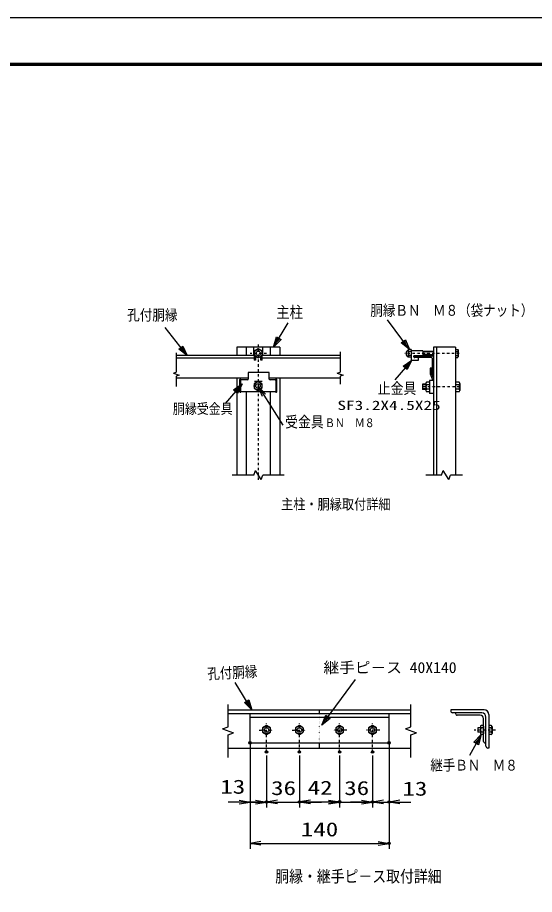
# Model space of a CAD drawing. Units: millimetres, scale not verified. Extents: x -4455 to 4455, y -3150 to 3150.
# Drawn here: x 429 to 2549, y -447 to 3150 of the extents above; entities that cross this region are included whole.
import ezdxf
from ezdxf.enums import TextEntityAlignment as Align

# ---------------------------------------------------------------- set-up
doc = ezdxf.new("R2010")
doc.units = ezdxf.units.MM
doc.header["$LTSCALE"] = 20
doc.header["$PDMODE"] = 32
doc.header["$PDSIZE"] = 10
doc.linetypes.add('USER2', pattern=[1.01, 0.5, -0.25, 0.01, -0.25])
doc.linetypes.add('USER3', pattern=[0.26, 0.01, -0.25])
for name, color, linetype, lineweight in [('0-0_1', 7, 'Continuous', 25), ('0-1_2', 7, 'Continuous', 25), ('0-2_0', 7, 'Continuous', 25), ('0-5_EXTCNT-LMEC0', 4, 'Continuous', 25), ('0-6_WAKU', 7, 'Continuous', 25)]:
    doc.layers.add(name, color=color, linetype=linetype, lineweight=lineweight)
doc.layers.add('0-4_DEFPOINTS', color=7, linetype='Continuous')
doc.styles.add('ＭＳ ゴシック', font='')
doc.styles.get('ＭＳ ゴシック').set_extended_font_data('MS Gothic')

# ---------------------------------------------------------------- blocks, each defined once
blk = doc.blocks.new('C10')
at = {"layer": '0-0_1', "color": 4}
blk.add_line((116624.1, 104388.2), (114811.1, 106684), dxfattribs=at)
blk.add_lwpolyline([(116268.3, 105177.6), (116624.1, 104388.2), (115938.7, 104917.3)], close=True, dxfattribs=at)
blk.add_lwpolyline([(116185.9, 105112.5), (116363.8, 104717.8), (116021.1, 104982.3)], dxfattribs=at)
blk = doc.blocks.new('C11')
at = {"layer": '0-0_1', "color": 4}
blk.add_line((123707.5, 105095.7), (124907.8, 107079.9), dxfattribs=at)
blk.add_lwpolyline([(124322, 105705.7), (123707.5, 105095.7), (123962.6, 105923.1)], close=True, dxfattribs=at)
blk.add_lwpolyline([(124232.1, 105760.1), (123924.9, 105455.1), (124052.5, 105868.8)], dxfattribs=at)
blk = doc.blocks.new('C12')
at = {"layer": '0-0_1', "color": 4}
blk.add_line((135061, 104010.5), (133661.3, 102411.8), dxfattribs=at)
blk.add_lwpolyline([(134349.7, 103516.8), (135061, 104010.5), (134665.7, 103240.2)], close=True, dxfattribs=at)
blk.add_lwpolyline([(134428.7, 103447.7), (134784.4, 103694.5), (134586.7, 103309.3)], dxfattribs=at)
blk = doc.blocks.new('C13')
at = {"layer": '0-0_1', "color": 4}
blk.add_line((134851.1, 104894.6), (133050.8, 107334.7), dxfattribs=at)
blk.add_lwpolyline([(134521.3, 105695.2), (134851.1, 104894.6), (134183.4, 105445.9)], close=True, dxfattribs=at)
blk.add_lwpolyline([(134436.8, 105632.9), (134601.7, 105232.6), (134267.9, 105508.2)], dxfattribs=at)
blk = doc.blocks.new('_Open')
at = {"layer": '0-2_0', "color": 2}
blk.add_line((-20, 3.333), (0, 0), dxfattribs=at)
blk.add_lwpolyline([(-20, -3.333), (0, 0), (-20, 0)], dxfattribs=at)
blk = doc.blocks.new('DARROWS')
at = {"layer": '0-2_0', "color": 2}
blk.add_line((0, 0), (-19.982, 0), dxfattribs=at)
blk.add_lwpolyline([(-20, -3.333), (0, 0), (-20, 3.333)], dxfattribs=at)

msp = doc.modelspace()

# ---------------------------------------------------------------- linework, layer by layer
at = {"layer": '0-0_1', "color": 4, "linetype": 'USER2'}
for p, q in [((1416.08, 1808.36), (1416.08, 1247.96)), ((1450.32, 1772.24), (1382.36, 1772.24)), ((2240.5, 1772.29), (2017.24, 1772.29)), ((2242.49, 1634.81), (2086.19, 1634.81)), ((1449.95, 137.46), (1449.95, 257.46)), ((1584.95, 137.46), (1584.95, 257.46)), ((1749.95, 137.46), (1749.95, 257.46)), ((1884.95, 137.46), (1884.95, 257.46)), ((1419.95, 227.46), (1479.95, 227.46)), ((1554.95, 227.46), (1614.95, 227.46)), ((1779.95, 227.46), (1719.95, 227.46)), ((1914.95, 227.46), (1854.95, 227.46)), ((2389.19, 227.46), (2302.37, 227.46))]:
    msp.add_line(p, q, dxfattribs=at)
at = {"layer": '0-0_1', "color": 4}
for p, q in [((1080.12, 1775.21), (1080.12, 1711.11)), ((1752.04, 1778.09), (1752.04, 1707.11)), ((1068.38, 1691.57), (1080.12, 1695.85)), ((1740.29, 1691.57), (1752.04, 1695.85)), ((1752.04, 1702.83), (1752.04, 1695.85)), ((1752.03, 1678.75), (1752.03, 1646.49)), ((2103.83, 1643.34), (2089.16, 1643.34)), ((2103.83, 1626.28), (2089.16, 1626.28)), ((1397.46, 1273.42), (1309.42, 1273.42)), ((1397.46, 1273.42), (1404.23, 1292.05)), ((1427.92, 1254.8), (1404.23, 1292.05)), ((1427.92, 1254.8), (1434.7, 1273.42)), ((1522.74, 1273.42), (1434.7, 1273.42)), ((2167.23, 1273.42), (2103.25, 1273.42)), ((2167.23, 1273.42), (2174.01, 1292.05)), ((2197.7, 1254.8), (2174.01, 1292.05)), ((2197.7, 1254.8), (2204.48, 1273.42)), ((2253.81, 1273.42), (2204.48, 1273.42)), ((1677.17, 247.7), (1815.71, 435.09)), ((1390.46, 309.96), (1321.19, 422.43)), ((1292.45, 240.09), (1292.45, 332.46)), ((2042.45, 240.09), (2042.45, 332.46)), ((1269.95, 231.9), (1292.45, 240.09)), ((1269.95, 231.9), (1314.95, 215.52)), ((2019.95, 231.9), (2042.45, 240.09)), ((2019.95, 231.9), (2064.95, 215.52)), ((1292.45, 207.33), (1314.95, 215.52)), ((1292.45, 114.96), (1292.45, 207.33)), ((2042.45, 207.33), (2064.95, 215.52)), ((2042.45, 114.96), (2042.45, 207.33)), ((2330.46, 208.84), (2283.13, 123.58)), ((1382.45, 144.96), (1382.45, -237.54)), ((1382.45, 144.96), (1382.45, -87.54)), ((1952.45, 144.96), (1952.45, -237.54)), ((1952.45, 144.96), (1952.45, -87.54))]:
    msp.add_line(p, q, dxfattribs=at)
at = {"layer": '0-0_1'}
for p, q in [((1399.95, 1763.05), (1080.12, 1763.05)), ((1504.12, 1798.42), (1328.04, 1798.42)), ((1328.04, 1798.42), (1328.04, 1763.05)), ((1366.6, 1798.42), (1366.6, 1763.05)), ((1397.45, 1763.05), (1397.46, 1798.42)), ((1399.95, 1781.55), (1399.95, 1744.16)), ((1399.95, 1762.93), (1416.08, 1753.62)), ((1416.08, 1753.62), (1432.21, 1762.93)), ((1432.21, 1744.16), (1432.21, 1781.55)), ((1752.04, 1763.05), (1432.21, 1763.05)), ((1434.7, 1763.05), (1434.7, 1798.42)), ((1465.55, 1798.42), (1465.55, 1763.05)), ((1504.12, 1798.42), (1504.12, 1763.05)), ((2090.91, 1782.34), (2042.69, 1782.34)), ((2090.91, 1782.34), (2090.91, 1762.25)), ((2225.12, 1798.42), (2135.12, 1798.42)), ((2135.12, 1798.42), (2135.12, 1273.42)), ((2147.12, 1798.42), (2147.12, 1273.42)), ((2225.12, 1798.42), (2225.12, 1273.42)), ((1399.95, 1753.26), (1080.12, 1753.26)), ((1404.95, 1744.16), (1399.95, 1744.16)), ((1404.95, 1760.04), (1404.95, 1744.16)), ((1427.21, 1744.16), (1427.21, 1760.04)), ((1432.21, 1744.16), (1427.21, 1744.16)), ((1752.04, 1753.26), (1432.21, 1753.26)), ((2054.75, 1758.23), (2054.74, 1762.25)), ((2090.91, 1762.25), (2054.74, 1762.25)), ((2131.1, 1761.24), (2054.74, 1761.24)), ((2126.07, 1755.21), (2057.76, 1755.21)), ((2072.83, 1744.16), (2072.83, 1755.21)), ((2129.09, 1752.2), (2129.09, 1683.88)), ((2121.05, 1712.01), (2121.05, 1688.69)), ((2127.08, 1712.01), (2121.05, 1712.01)), ((2127.08, 1712.01), (2127.08, 1689.91)), ((1375.18, 1670.47), (1080.12, 1670.47)), ((1328.04, 1670.47), (1328.04, 1273.42)), ((1415.13, 1657.48), (1399, 1648.17)), ((1431.26, 1648.17), (1415.13, 1657.48)), ((1752.03, 1670.47), (1461.6, 1670.47)), ((1504.12, 1670.47), (1504.12, 1273.42)), ((2118.49, 1654.81), (2106.23, 1654.81)), ((2118.49, 1661.48), (2118.49, 1608.14)), ((2135.12, 1661.48), (2118.49, 1661.48)), ((2121.05, 1688.69), (2132.51, 1661.48)), ((2127.08, 1689.91), (2135.12, 1670.81)), ((2135.12, 1680.87), (2132.1, 1680.87)), ((2240.08, 1654.81), (2225.15, 1654.81)), ((1399, 1629.55), (1415.13, 1620.24)), ((1415.13, 1620.24), (1431.26, 1629.55)), ((2103.83, 1645.48), (2089.16, 1645.48)), ((2089.16, 1645.48), (2089.16, 1624.14)), ((2103.83, 1624.14), (2089.16, 1624.14)), ((2103.83, 1649.14), (2103.83, 1620.48)), ((2118.49, 1643.48), (2106.23, 1643.48)), ((2118.49, 1626.14), (2106.23, 1626.14)), ((2240.07, 1643.48), (2225.15, 1643.48)), ((2240.09, 1626.14), (2225.15, 1626.14)), ((2242.49, 1649.15), (2242.49, 1620.46)), ((1366.6, 1615.74), (1366.6, 1273.42)), ((1465.55, 1615.74), (1465.55, 1273.42)), ((2118.49, 1614.81), (2106.23, 1614.81)), ((2135.12, 1608.14), (2118.49, 1608.14)), ((2240.13, 1614.81), (2225.15, 1614.81)), ((1292.45, 309.96), (2042.45, 309.96)), ((1292.45, 294.96), (2042.45, 294.96)), ((1382.45, 174.96), (1382.45, 294.96)), ((1667.45, 294.96), (1667.45, 309.96)), ((1952.45, 174.96), (1952.45, 294.96)), ((1382.45, 279.96), (1952.45, 279.96)), ((2327.46, 236.77), (2317.24, 236.77)), ((2327.46, 218.15), (2317.24, 218.15)), ((2340.36, 246.08), (2330.46, 246.08)), ((2340.36, 236.77), (2330.46, 236.77)), ((2340.36, 218.15), (2330.46, 218.15)), ((2372.14, 246.08), (2361.99, 246.08)), ((2371.98, 236.77), (2361.99, 236.77)), ((2372.09, 218.15), (2361.99, 218.15)), ((2375.05, 241.47), (2375.05, 213.54)), ((2340.36, 208.84), (2330.46, 208.84)), ((2372.03, 208.84), (2361.99, 208.84)), ((1292.45, 152.46), (2042.45, 152.46)), ((1382.45, 174.96), (1952.45, 174.96)), ((1382.45, 174.96), (1382.45, 144.96)), ((1667.45, 152.46), (1667.45, 174.96)), ((1952.45, 174.96), (1952.45, 144.96))]:
    msp.add_line(p, q, dxfattribs=at)
at = {"layer": '0-0_1', "color": 4, "linetype": 'USER3'}
msp.add_line((1667.45, 174.96), (1667.45, 294.96), dxfattribs=at)
at = {"layer": '0-0_1'}
for points in [[(1432.21, 1781.55), (1416.08, 1790.86), (1399.95, 1781.55)], [(2042.69, 1756.22), (2042.69, 1744.16), (2072.83, 1744.16)]]:
    msp.add_lwpolyline(points, dxfattribs=at)
at = {"layer": '0-0_1', "color": 4}
for points in [[(1068.38, 1691.57), (1091.87, 1683.02), (1080.12, 1678.75)], [(1740.29, 1691.57), (1763.78, 1683.02), (1752.04, 1678.75)], [(1372.91, 348.48), (1379.45, 327.84), (1363.97, 342.97)], [(1706.36, 278.35), (1689.66, 264.59), (1697.92, 284.59)], [(2305.49, 174.67), (2320.27, 190.48), (2314.67, 169.57)]]:
    msp.add_lwpolyline(points, dxfattribs=at)
for points in [[(1377.38, 351.23), (1390.46, 309.96), (1359.5, 340.22)], [(1710.58, 275.23), (1677.17, 247.7), (1693.7, 287.71)], [(2300.9, 177.22), (2330.46, 208.84), (2319.26, 167.02)]]:
    msp.add_lwpolyline(points, close=True, dxfattribs=at)
at = {"layer": '0-0_1'}
for points in [[(1466.08, 236.77), (1449.95, 246.08), (1433.82, 236.77), (1433.82, 218.15), (1449.95, 208.84), (1466.08, 218.15)], [(1601.08, 236.77), (1584.95, 246.08), (1568.82, 236.77), (1568.82, 218.15), (1584.95, 208.84), (1601.08, 218.15)], [(1766.08, 236.77), (1749.95, 246.08), (1733.82, 236.77), (1733.82, 218.15), (1749.95, 208.84), (1766.08, 218.15)], [(1901.08, 236.77), (1884.95, 246.08), (1868.82, 236.77), (1868.82, 218.15), (1884.95, 208.84), (1901.08, 218.15)]]:
    msp.add_lwpolyline(points, close=True, dxfattribs=at)
for centre, radius in [((1416.08, 1772.24), 16.13), ((1416.08, 1772.24), 9.31), ((1415.13, 1638.86), 16.13), ((1415.13, 1638.86), 9.31), ((1449.95, 227.46), 16.13), ((1449.95, 227.46), 9.31), ((1584.95, 227.46), 16.13), ((1584.95, 227.46), 9.31), ((1749.95, 227.46), 16.13), ((1749.95, 227.46), 9.31), ((1884.95, 227.46), 16.13), ((1884.95, 227.46), 9.31)]:
    msp.add_circle(centre, radius, dxfattribs=at)
for centre, radius, start, end in [((2037.52, 1772.03), 15.29, 113.49934, 245.97135), ((2057.76, 1758.23), 3.01, 180.01749, 270), ((2126.07, 1752.2), 3.01, 0, 90), ((2131.1, 1757.22), 4.02, 0, 90), ((2111.54, 1649.16), 7.75, 133.23149, 226.94679), ((2132.1, 1683.85), 3.01, 179.99992, 270), ((2234.78, 1649.16), 7.75, 313.05395, 46.76926), ((2120.78, 1634.76), 16.94, 149.07794, 210.64148), ((2112.03, 1620.44), 8.14, 135.46316, 224.1324), ((2225.54, 1634.76), 16.94, 329.3584, 30.92194), ((2234.29, 1620.44), 8.14, 315.86685, 44.53607), ((2326.43, 274.41), 13.93, 0, 90), ((2332.68, 280.66), 17.58, 0, 90), ((2342.45, 290.43), 19.54, 0, 90), ((2343.46, 227.37), 15.99, 144.11156, 215.34194), ((2332.73, 213.57), 5.21, 116.37906, 244.40222), ((2333.2, 241.51), 5.52, 120.9258, 239.92639), ((2359.05, 227.37), 15.99, 324.65771, 35.88809), ((2369.78, 213.57), 5.21, 295.59689, 63.62006), ((2369.31, 241.51), 5.52, 300.07333, 59.07392)]:
    msp.add_arc(centre, radius, start, end, dxfattribs=at)
at = {"layer": '0-1_2'}
for p, q in [((2031.43, 1786.21), (2032.68, 1788.37)), ((2031.43, 1786.21), (2031.43, 1758.37)), ((2042.69, 1780.33), (2032.57, 1780.33)), ((2042.69, 1788.37), (2032.68, 1788.37)), ((2042.69, 1764.26), (2032.68, 1764.26)), ((2042.69, 1788.37), (2042.69, 1756.22)), ((2042.69, 1780.33), (2042.69, 1764.26)), ((2135.12, 1780.33), (2090.91, 1780.33)), ((2135.12, 1764.26), (2090.91, 1764.26)), ((2225.12, 1788.37), (2225.12, 1756.09)), ((2225.12, 1788.37), (2235.17, 1788.37)), ((2225.12, 1780.3), (2235.16, 1780.3)), ((2225.12, 1764.16), (2235.17, 1764.16)), ((2236.42, 1786.21), (2235.17, 1788.37)), ((2236.42, 1786.21), (2236.42, 1758.25)), ((2031.43, 1758.37), (2032.68, 1756.22)), ((2042.69, 1756.22), (2032.68, 1756.22)), ((2225.12, 1756.09), (2235.17, 1756.09)), ((2236.42, 1758.25), (2235.17, 1756.09)), ((2225.15, 1647.71), (2225.15, 1621.89)), ((2332.68, 298.24), (2213.51, 298.24)), ((2225.81, 297.62), (2225.81, 294.53)), ((2326.43, 288.34), (2232, 288.34)), ((2361.99, 290.43), (2361.99, 153.67)), ((2340.36, 179.98), (2340.36, 274.4)), ((2350.27, 161.49), (2350.27, 280.66)), ((2317.24, 236.77), (2317.24, 218.15)), ((2327.46, 241.43), (2327.46, 213.49)), ((2340.36, 243.59), (2340.36, 211.34)), ((2361.99, 243.59), (2361.99, 211.34)), ((2349.65, 173.79), (2346.55, 173.79)), ((2361.99, 153.67), (2358.08, 153.67))]:
    msp.add_line(p, q, dxfattribs=at)
at = {"layer": '0-1_2', "color": 4}
for p, q in [((2135.12, 1778.72), (2090.91, 1778.72)), ((2135.12, 1765.86), (2090.91, 1765.87))]:
    msp.add_line(p, q, dxfattribs=at)
at = {"layer": '0-1_2'}
msp.add_lwpolyline([(2342.45, 309.96), (2205.7, 309.96), (2205.7, 306.05)], dxfattribs=at)
for centre, radius, start, end in [((2045.97, 1786.21), 14.61, 179.99992, 203.62862), ((2045.97, 1758.37), 14.53, 156.03488, 179.99992), ((2060.43, 1772.53), 28.93, 164.30701, 196.61107), ((2221.82, 1786.21), 14.59, 336.1131, 0), ((2209.8, 1772.23), 26.62, 342.35559, 17.65405), ((2221.82, 1758.25), 14.59, 0, 23.88546), ((2213.51, 306.05), 7.81, 179.99992, 270), ((2232, 294.53), 6.19, 179.99992, 270), ((2346.55, 179.98), 6.19, 179.99992, 270), ((2358.08, 161.49), 7.81, 179.99992, 270)]:
    msp.add_arc(centre, radius, start, end, dxfattribs=at)
at = {"layer": '0-2_0'}
for p, q in [((1375.18, 1693.8), (1375.18, 1666.68)), ((1340.17, 1614.6), (1340.17, 1665)), ((1342.89, 1667), (1342.17, 1667)), ((1342.17, 1667), (1342.89, 1667)), ((1343.37, 1661.68), (1343.37, 1617.74)), ((1344.89, 1663.68), (1344.89, 1665)), ((1372.18, 1663.68), (1345.37, 1663.68)), ((1400.35, 1658.23), (1432.16, 1658.23)), ((1400.35, 1658.23), (1400.35, 1658.18)), ((1400.35, 1658.18), (1432.16, 1658.18)), ((1432.16, 1658.23), (1432.16, 1658.18)), ((1487.24, 1663.68), (1464.6, 1663.68)), ((1487.24, 1663.63), (1487.24, 1663.68)), ((1487.26, 1663.68), (1487.26, 1665)), ((1488.79, 1661.68), (1488.79, 1617.74)), ((1489.99, 1667), (1489.26, 1667)), ((1489.26, 1667), (1489.99, 1667)), ((1491.99, 1614.6), (1491.99, 1665)), ((1399, 1648.17), (1399, 1629.55)), ((1431.26, 1648.17), (1431.26, 1629.55)), ((1342.15, 1612.89), (1342.89, 1612.89)), ((1344.89, 1614.89), (1344.89, 1615.74)), ((1487.26, 1614.89), (1487.26, 1615.74)), ((1490.01, 1612.89), (1489.26, 1612.89))]:
    msp.add_line(p, q, dxfattribs=at)
at = {"layer": '0-2_0', "color": 1}
for p, q in [((1382.45, 159.96), (1382.45, -90.62)), ((1382.45, 159.96), (1382.45, -260.04)), ((1952.45, 159.96), (1952.45, -90.62)), ((1952.45, 159.96), (1952.45, -260.04)), ((1449.95, 122.46), (1449.95, -90.62)), ((1449.95, 122.46), (1449.95, -90.62)), ((1584.95, 122.46), (1584.95, -90.62)), ((1584.95, 122.46), (1584.95, -89.62)), ((1749.95, 122.46), (1749.95, -89.62)), ((1749.95, 122.46), (1749.95, -90.62)), ((1884.95, 122.46), (1884.95, -90.62)), ((1884.95, 122.46), (1884.95, -90.62))]:
    msp.add_line(p, q, dxfattribs=at)
at = {"layer": '0-2_0', "color": 2}
for p, q in [((1337.45, -68.12), (1292.45, -68.12)), ((1404.95, -68.12), (1359.95, -68.12)), ((1382.45, -68.12), (1449.95, -68.12)), ((1449.95, -68.12), (1584.95, -68.12)), ((1494.95, -68.12), (1539.95, -68.12)), ((1629.95, -67.12), (1704.95, -67.12)), ((1629.95, -68.12), (1674.95, -68.12)), ((1704.95, -68.12), (1659.95, -68.12)), ((1749.95, -68.12), (1884.95, -68.12)), ((1839.95, -68.12), (1794.95, -68.12)), ((1884.95, -68.12), (1952.45, -68.12)), ((1929.95, -68.12), (1974.95, -68.12)), ((1997.45, -68.12), (2042.45, -68.12)), ((1427.45, -237.54), (1907.45, -237.54))]:
    msp.add_line(p, q, dxfattribs=at)
at = {"layer": '0-2_0'}
for points in [[(1461.6, 1666.68), (1461.6, 1693.8), (1375.18, 1693.8)], [(1345.37, 1615.74), (1487.24, 1615.74), (1487.24, 1615.79)]]:
    msp.add_lwpolyline(points, dxfattribs=at)
for centre, radius, start, end in [((1342.17, 1665), 2, 90, 180), ((1342.89, 1665), 2, 0, 90), ((1345.37, 1661.68), 2, 90, 180), ((1372.18, 1666.68), 3, 270, 0), ((1464.6, 1666.68), 3, 180, 270), ((1486.79, 1661.68), 2, 0, 90), ((1489.26, 1665), 2, 90, 180), ((1489.99, 1665), 2, 0, 90), ((1342.15, 1614.89), 2, 188.18645, 270), ((1342.89, 1614.89), 2, 270, 0), ((1345.37, 1617.74), 2, 180, 270), ((1486.79, 1617.74), 2, 270, 0), ((1489.26, 1614.89), 2, 180, 270), ((1490.01, 1614.89), 2, 270, 351.81355)]:
    msp.add_arc(centre, radius, start, end, dxfattribs=at)
at = {"layer": '0-4_DEFPOINTS'}
for p in [(1382.45, 174.96), (1952.45, 174.96), (1449.95, 137.46), (1584.95, 137.46), (1749.95, 137.46), (1884.95, 137.46), (1449.95, -68.12), (1584.95, -68.12), (1749.95, -67.12), (1884.95, -68.12), (1952.45, -68.12), (1952.45, -237.54)]:
    msp.add_point(p, dxfattribs=at)
at = {"layer": '0-5_EXTCNT-LMEC0'}
for p, q in [((1080.12, 1711.11), (1080.12, 1695.85)), ((1752.04, 1707.11), (1752.04, 1702.83)), ((1080.12, 1678.75), (1080.12, 1637.05))]:
    msp.add_line(p, q, dxfattribs=at)
at = {"layer": '0-5_EXTCNT-LMEC0', "color": 2}
msp.add_line((1439.2, 1600.84), (1517.02, 1477.91), dxfattribs=at)
at = {"layer": '0-6_WAKU', "color": 3}
msp.add_lwpolyline([(-4454.94, 3149.85), (4455.06, 3149.85), (4455.06, -3150.15), (-4454.94, -3150.15)], close=True, dxfattribs=at)
at = {"layer": '0-6_WAKU'}
for points in [[(-4154.94, 2962.35), (4155.06, 2962.35), (4155.06, -2962.65), (-4154.94, -2962.65)], [(-4153.07, 2960.48), (4153.18, 2960.48), (4153.18, -2960.77), (-4153.07, -2960.77)], [(-4151.19, 2958.6), (4151.31, 2958.6), (4151.31, -2958.9), (-4151.19, -2958.9)], [(-4149.32, 2956.73), (4149.43, 2956.73), (4149.43, -2957.02), (-4149.32, -2957.02)], [(-4147.44, 2954.85), (4147.56, 2954.85), (4147.56, -2955.15), (-4147.44, -2955.15)]]:
    msp.add_lwpolyline(points, close=True, dxfattribs=at)

# ---------------------------------------------------------------- block references
at = {"layer": '0-2_0'}
for name, p, xscale, yscale in [('C13', (-4706.56, -3456.36), 0.05, 0.05), ('C10', (-4706.56, -3456.36), 0.05, 0.05), ('C11', (-4706.56, -3456.36), 0.05, 0.05), ('C12', (-4706.56, -3456.36), 0.05, 0.05), ('C12', (-5402.58, -3553.69), 0.05, 0.05), ('_Open', (1382.45, -68.12), 2.25, 2.25), ('_Open', (1449.95, -68.12), 2.25, 2.25), ('_Open', (1749.95, -67.12), 2.25, 2.25), ('_Open', (1749.95, -68.12), 2.25, 2.25), ('_Open', (1884.95, -68.12), 2.25, 2.25), ('_Open', (1952.45, -237.54), 2.25, 2.25)]:
    msp.add_blockref(name, p, dxfattribs=dict(at, xscale=xscale, yscale=yscale))
at = {"layer": '0-2_0', "xscale": 2.25, "yscale": 2.25, "rotation": 180}
for p in [(1449.95, -68.12), (1584.95, -67.12), (1584.95, -68.12), (1884.95, -68.12), (1952.45, -68.12), (1382.45, -237.54)]:
    msp.add_blockref('_Open', p, dxfattribs=at)
at = {"layer": '0-5_EXTCNT-LMEC0', "xscale": 2.25, "yscale": 2.25, "rotation": 122.33519}
msp.add_blockref('DARROWS', (1415.13, 1638.86), dxfattribs=at)

# ---------------------------------------------------------------- texts
at = {"layer": '0-0_1', "color": 4, "style": 'ＭＳ ゴシック'}
for s, height, width, p in [('胴縁ＢＮ\u3000Ｍ８（袋ナット）', 44.37, 0.85, (1875.77, 1913.41)), ('孔付胴縁', 44.57, 0.85, (878.42, 1894.2)), ('主柱', 47.36, 0.85, (1489.78, 1903.53)), ('止金具', 45.45, 0.85, (1906.26, 1592.72)), ('胴縁受金具', 42.29, 0.85, (1065.93, 1511.46)), ('受金具', 45.45, 0.85, (1526.73, 1454.92)), ('ＢＮ\u3000Ｍ８', 35.18, 0.85, (1689.76, 1459.15)), ('主柱・胴縁取付詳細', 43.02, 0.85, (1509.95, 1119.38)), ('継手ピ－ス 40X140', 44.88, 1.05, (1683.84, 447.72)), ('継手ＢＮ\u3000Ｍ８', 44.13, 0.85, (2122.17, 47.97)), ('胴縁・継手ピ－ス取付詳細', 49.04, 0.85, (1485.95, -411.97))]:
    msp.add_text(s, height=height, dxfattribs=dict(at, width=width)).set_placement(p, align=Align.BOTTOM_LEFT)
at = {"layer": '0-0_1', "color": 4, "style": 'ＭＳ ゴシック', "width": 0.85}
msp.add_text('孔付胴縁', height=44.24, rotation=2.752, dxfattribs=at).set_placement((1208.95, 422.7), align=Align.BOTTOM_LEFT)
at = {"layer": '0-2_0', "color": 3, "style": 'ＭＳ ゴシック', "width": 1.3}
for s, p in [('13', (1260.56, -51.22)), ('36', (1468.88, -56.72)), ('42', (1618.88, -55.72)), ('36', (1768.88, -56.72)), ('13', (2007.56, -59.22)), ('140', (1590.95, -226.14))]:
    msp.add_text(s, height=57.77, dxfattribs=at).set_placement(p, align=Align.BOTTOM_LEFT)
at = {"layer": '0-5_EXTCNT-LMEC0', "style": 'ＭＳ ゴシック', "width": 1.35}
msp.add_text('SF3.2X4.5X25', height=38.42, dxfattribs=at).set_placement((1740.82, 1528.49), align=Align.BOTTOM_LEFT)

doc.saveas('drawing.dxf')
